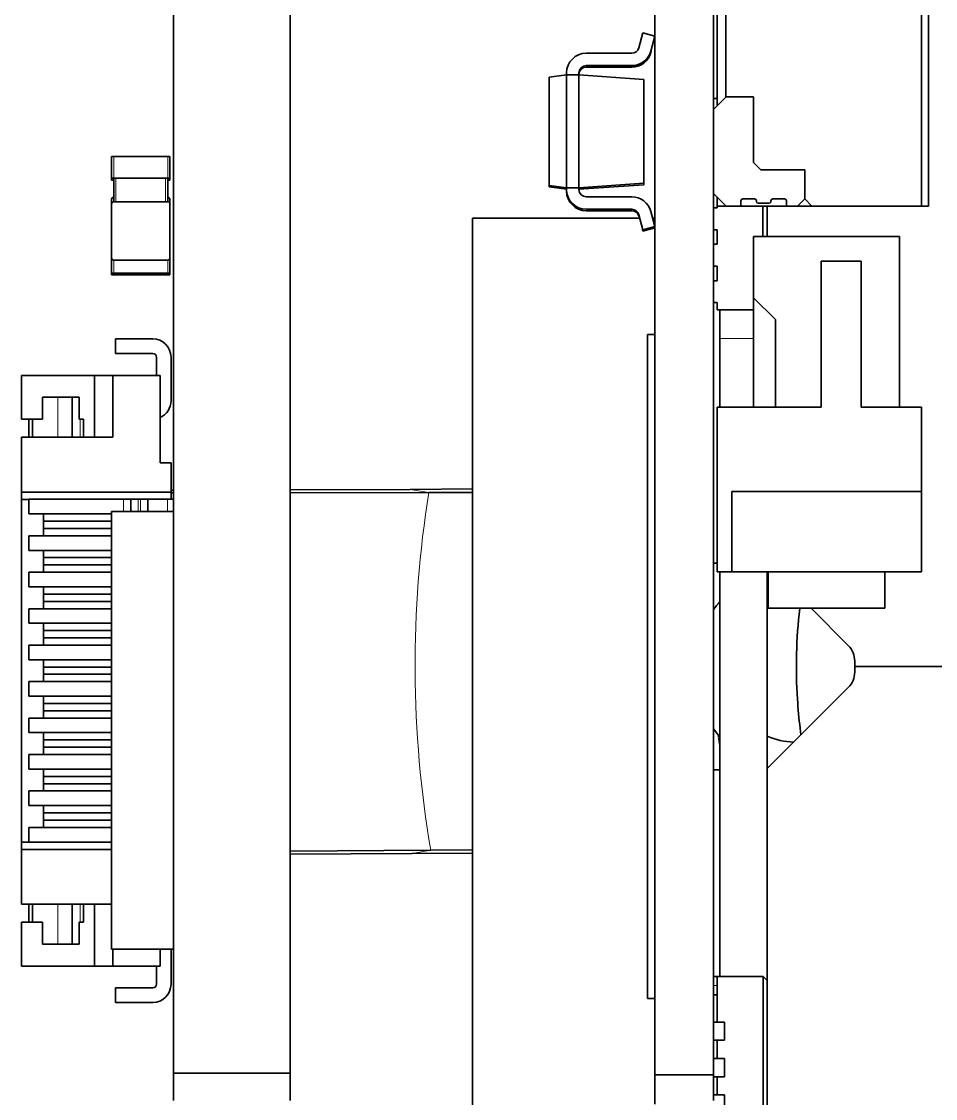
# Model space of a CAD drawing. Extents: x 383 to 866, y 155 to 681.
# Drawn here: x 580.45 to 592.99, y 414.01 to 428.78 of the extents above; entities that cross this region are included whole.
import ezdxf

# ---------------------------------------------------------------- set-up
doc = ezdxf.new("R2010")
doc.units = 0

msp = doc.modelspace()

# ---------------------------------------------------------------- linework, layer by layer
at = {"color": 7, "lineweight": 35}
for p, q in [((582.539, 414.356), (582.539, 434.356)), ((584.139, 414.356), (584.139, 434.356))]:
    msp.add_line(p, q, dxfattribs=at)
at = {"color": 7, "lineweight": 35, "ltscale": 0.24871}
msp.add_line((589.139, 434.432), (589.139, 424.483), dxfattribs=at)
at = {"color": 7, "lineweight": 35, "ltscale": 0.437887}
msp.add_line((589.944, 431.847), (589.944, 414.332), dxfattribs=at)
at = {"color": 7, "lineweight": 35, "ltscale": 0.06875}
for p, q in [((590.114, 427.744), (590.114, 430.494)), ((592.894, 428.994), (592.894, 426.244))]:
    msp.add_line(p, q, dxfattribs=at)
at = {"color": 7, "lineweight": 35, "ltscale": 0.046875}
msp.add_line((589.994, 427.619), (589.994, 429.494), dxfattribs=at)
at = {"color": 7, "lineweight": 35, "ltscale": 0.07}
msp.add_line((592.794, 426.244), (592.794, 429.044), dxfattribs=at)
at = {"color": 7, "lineweight": 35, "ltscale": 0.005328}
for p, q in [((588.92, 428.416), (588.975, 428.622)), ((589.139, 428.578), (589.084, 428.372)), ((589.139, 425.966), (589.084, 426.172))]:
    msp.add_line(p, q, dxfattribs=at)
at = {"color": 7, "lineweight": 35, "ltscale": 0.004249}
for p, q in [((588.975, 428.622), (589.139, 428.578)), ((588.975, 425.922), (589.139, 425.966)), ((588.975, 425.902), (589.139, 425.946))]:
    msp.add_line(p, q, dxfattribs=at)
at = {"color": 7, "lineweight": 35, "ltscale": 0.015601}
for p, q in [((588.199, 428.342), (588.823, 428.342)), ((588.823, 428.172), (588.199, 428.172)), ((588.823, 428.152), (588.199, 428.152)), ((588.823, 426.372), (588.199, 426.372)), ((588.199, 426.202), (588.823, 426.202)), ((588.199, 426.182), (588.823, 426.182))]:
    msp.add_line(p, q, dxfattribs=at)
at = {"color": 7, "lineweight": 35, "ltscale": 0.000483393}
msp.add_line((589.089, 428.37), (589.084, 428.352), dxfattribs=at)
at = {"color": 7, "lineweight": 35, "ltscale": 0.006059}
for p, q in [((587.689, 428.013), (587.929, 428.047)), ((587.689, 426.53), (587.929, 426.497)), ((587.689, 426.51), (587.929, 426.477))]:
    msp.add_line(p, q, dxfattribs=at)
at = {"color": 7, "lineweight": 35, "ltscale": 0.037064}
msp.add_line((587.689, 426.53), (587.689, 428.013), dxfattribs=at)
at = {"color": 7, "lineweight": 35, "ltscale": 0.00062561}
for p, q in [((587.929, 428.047), (587.929, 428.072)), ((588.099, 428.072), (588.099, 428.047)), ((587.929, 426.477), (587.929, 426.452))]:
    msp.add_line(p, q, dxfattribs=at)
at = {"color": 7, "lineweight": 35, "ltscale": 0.004251}
for p, q in [((587.929, 428.047), (588.099, 428.047)), ((587.929, 426.497), (588.099, 426.497)), ((587.929, 426.497), (588.099, 426.497))]:
    msp.add_line(p, q, dxfattribs=at)
at = {"color": 7, "lineweight": 35, "ltscale": 0.03875}
for p, q in [((587.929, 426.497), (587.929, 428.047)), ((588.099, 426.497), (588.099, 428.047))]:
    msp.add_line(p, q, dxfattribs=at)
at = {"color": 7, "lineweight": 35, "ltscale": 0.022303}
for p, q in [((588.989, 427.984), (588.099, 428.047)), ((588.989, 426.559), (588.099, 426.497)), ((588.989, 426.539), (588.099, 426.477))]:
    msp.add_line(p, q, dxfattribs=at)
at = {"color": 7, "lineweight": 35, "ltscale": 0.035638}
msp.add_line((588.989, 427.984), (588.989, 426.559), dxfattribs=at)
at = {"color": 7, "lineweight": 35, "ltscale": 0.006187}
for p, q in [((590.119, 427.744), (589.944, 427.569)), ((590.119, 426.244), (589.944, 426.419))]:
    msp.add_line(p, q, dxfattribs=at)
at = {"color": 7, "lineweight": 35, "ltscale": 0.00125}
for p, q in [((589.944, 427.722), (589.994, 427.722)), ((589.944, 426.222), (589.994, 426.222)), ((589.944, 425.922), (589.994, 425.922)), ((589.944, 425.722), (589.994, 425.722)), ((589.944, 425.422), (589.994, 425.422)), ((589.944, 425.222), (589.994, 425.222)), ((589.944, 424.922), (589.994, 424.922)), ((580.554, 423.325), (580.604, 423.325)), ((589.945, 421.347), (589.995, 421.347))]:
    msp.add_line(p, q, dxfattribs=at)
at = {"color": 7, "lineweight": 35, "ltscale": 0.0095}
msp.add_line((590.114, 427.744), (590.494, 427.744), dxfattribs=at)
at = {"color": 7, "lineweight": 35, "ltscale": 0.009375}
msp.add_line((590.494, 427.744), (590.119, 427.744), dxfattribs=at)
at = {"color": 7, "lineweight": 35, "ltscale": 0.0225}
msp.add_line((590.494, 427.744), (590.494, 426.844), dxfattribs=at)
at = {"color": 7, "lineweight": 35, "ltscale": 0.000750732}
for p, q in [((581.689, 426.928), (581.719, 426.928)), ((581.689, 426.628), (581.719, 426.628)), ((581.689, 426.603), (581.719, 426.603)), ((581.689, 425.328), (581.719, 425.328)), ((581.689, 425.303), (581.719, 425.303))]:
    msp.add_line(p, q, dxfattribs=at)
at = {"color": 7, "lineweight": 35, "ltscale": 0.0075}
for p, q in [((581.689, 426.928), (581.689, 426.628)), ((582.489, 426.928), (582.489, 426.628)), ((580.744, 423.325), (580.744, 423.625)), ((581.244, 423.325), (581.244, 423.625)), ((580.744, 416.425), (580.744, 416.125)), ((581.244, 416.425), (581.244, 416.125))]:
    msp.add_line(p, q, dxfattribs=at)
at = {"color": 7, "lineweight": 35, "ltscale": 0.0185}
for p, q in [((582.459, 426.928), (581.719, 426.928)), ((582.459, 426.628), (581.719, 426.628)), ((582.459, 426.306), (581.719, 426.306)), ((582.459, 425.506), (581.719, 425.506)), ((582.459, 425.328), (581.719, 425.328)), ((582.459, 425.303), (581.719, 425.303))]:
    msp.add_line(p, q, dxfattribs=at)
at = {"color": 7, "lineweight": 13, "ltscale": 0.0075}
for p, q in [((581.719, 426.928), (581.719, 426.628)), ((582.459, 426.928), (582.459, 426.628))]:
    msp.add_line(p, q, dxfattribs=at)
at = {"color": 7, "lineweight": 35, "ltscale": 0.000749207}
for p, q in [((582.489, 426.928), (582.459, 426.928)), ((582.489, 426.628), (582.459, 426.628)), ((582.489, 426.603), (582.459, 426.603)), ((582.489, 425.328), (582.459, 425.328)), ((582.489, 425.303), (582.459, 425.303)), ((582.054, 422.225), (582.084, 422.225))]:
    msp.add_line(p, q, dxfattribs=at)
at = {"color": 7, "lineweight": 35, "ltscale": 0.003536}
for p, q in [((590.494, 426.844), (590.594, 426.744)), ((591.194, 426.344), (591.294, 426.244))]:
    msp.add_line(p, q, dxfattribs=at)
at = {"color": 7, "lineweight": 35, "ltscale": 0.014999}
for p, q in [((590.594, 426.744), (591.194, 426.744)), ((582.504, 424.175), (582.504, 423.575)), ((580.454, 423.325), (580.454, 423.925)), ((580.454, 416.425), (580.454, 415.825))]:
    msp.add_line(p, q, dxfattribs=at)
at = {"color": 7, "lineweight": 35, "ltscale": 0.01}
for p, q in [((591.194, 426.344), (591.194, 426.744)), ((591.194, 426.744), (591.194, 426.344)), ((582.504, 422.725), (582.504, 422.325))]:
    msp.add_line(p, q, dxfattribs=at)
at = {"color": 7, "lineweight": 35, "ltscale": 0.000627899}
for p, q in [((581.689, 426.628), (581.689, 426.603)), ((582.489, 426.628), (582.489, 426.603))]:
    msp.add_line(p, q, dxfattribs=at)
at = {"color": 7, "lineweight": 13, "ltscale": 0.000627899}
msp.add_line((581.719, 426.628), (581.719, 426.603), dxfattribs=at)
at = {"color": 7, "lineweight": 35, "ltscale": 0.008044}
for p, q in [((581.719, 426.628), (581.719, 426.306)), ((582.459, 426.628), (582.459, 426.306))]:
    msp.add_line(p, q, dxfattribs=at)
at = {"color": 7, "lineweight": 13, "ltscale": 0.008044}
for p, q in [((581.749, 426.628), (581.749, 426.306)), ((582.429, 426.628), (582.429, 426.306))]:
    msp.add_line(p, q, dxfattribs=at)
at = {"color": 7, "lineweight": 35, "ltscale": 0.000499725}
for p, q in [((587.689, 426.51), (587.689, 426.53)), ((587.929, 426.477), (587.929, 426.497)), ((588.989, 426.559), (588.989, 426.539))]:
    msp.add_line(p, q, dxfattribs=at)
at = {"color": 7, "lineweight": 35, "ltscale": 0.000624847}
for p, q in [((587.929, 426.497), (587.929, 426.472)), ((588.099, 426.472), (588.099, 426.497))]:
    msp.add_line(p, q, dxfattribs=at)
at = {"color": 7, "lineweight": 35, "ltscale": 0.003125}
for p, q in [((589.994, 426.244), (589.994, 426.369)), ((589.994, 415.557), (589.994, 415.682)), ((589.994, 415.557), (589.994, 415.432))]:
    msp.add_line(p, q, dxfattribs=at)
at = {"color": 7, "lineweight": 35, "ltscale": 0.001527}
for p, q in [((581.689, 426.337), (581.689, 426.276)), ((582.489, 426.337), (582.489, 426.276))]:
    msp.add_line(p, q, dxfattribs=at)
at = {"color": 7, "lineweight": 35, "ltscale": 0.018501}
for p, q in [((581.689, 426.276), (581.689, 425.536)), ((582.489, 426.276), (582.489, 425.536))]:
    msp.add_line(p, q, dxfattribs=at)
at = {"color": 7, "lineweight": 35, "ltscale": 0.003}
msp.add_line((590.114, 426.244), (589.994, 426.244), dxfattribs=at)
at = {"color": 7, "lineweight": 35, "ltscale": 0.00056076}
msp.add_line((589.994, 426.222), (589.994, 426.244), dxfattribs=at)
at = {"color": 7, "lineweight": 35, "ltscale": 0.003751}
for p, q in [((590.114, 426.244), (590.264, 426.244)), ((590.707, 426.284), (590.557, 426.284)), ((590.944, 426.244), (591.094, 426.244)), ((582.354, 422.725), (582.504, 422.725)), ((589.944, 415.683), (590.094, 415.683)), ((589.944, 415.057), (590.094, 415.057)), ((589.944, 414.807), (590.094, 414.807)), ((589.944, 414.557), (590.094, 414.557)), ((589.944, 414.307), (590.094, 414.307)), ((589.944, 414.057), (590.094, 414.057))]:
    msp.add_line(p, q, dxfattribs=at)
at = {"color": 7, "lineweight": 35, "ltscale": 0.005}
for p, q in [((590.119, 426.244), (590.319, 426.244)), ((589.994, 425.722), (589.994, 425.922)), ((589.994, 425.222), (589.994, 425.422)), ((581.744, 424.425), (581.744, 424.225)), ((580.554, 422.225), (580.554, 422.025)), ((580.554, 421.725), (580.554, 421.525)), ((580.554, 421.225), (580.554, 421.025)), ((590.194, 421.23), (589.994, 421.23)), ((580.554, 420.725), (580.554, 420.525)), ((580.554, 420.225), (580.554, 420.025)), ((580.554, 419.725), (580.554, 419.525)), ((580.554, 419.225), (580.554, 419.025)), ((580.554, 418.725), (580.554, 418.525)), ((580.554, 418.225), (580.554, 418.025)), ((580.554, 417.725), (580.554, 417.525)), ((581.744, 415.325), (581.744, 415.525))]:
    msp.add_line(p, q, dxfattribs=at)
at = {"color": 7, "lineweight": 35, "ltscale": 0.025751}
msp.add_line((591.294, 426.244), (590.264, 426.244), dxfattribs=at)
at = {"color": 7, "lineweight": 35, "ltscale": 0.001875}
for p, q in [((590.319, 426.244), (590.319, 426.319)), ((590.944, 426.244), (590.944, 426.319))]:
    msp.add_line(p, q, dxfattribs=at)
at = {"color": 7, "lineweight": 35, "ltscale": 0.004062}
msp.add_line((590.507, 426.344), (590.344, 426.344), dxfattribs=at)
at = {"color": 7, "lineweight": 35, "ltscale": 0.000250244}
for p, q in [((590.532, 426.309), (590.532, 426.319)), ((590.732, 426.309), (590.732, 426.319))]:
    msp.add_line(p, q, dxfattribs=at)
at = {"color": 7, "lineweight": 35, "ltscale": 0.010362}
for p, q in [((590.619, 426.244), (590.619, 425.83)), ((590.68, 425.83), (590.68, 426.244))]:
    msp.add_line(p, q, dxfattribs=at)
at = {"color": 7, "lineweight": 35, "ltscale": 0.004063}
msp.add_line((590.919, 426.344), (590.757, 426.344), dxfattribs=at)
at = {"color": 7, "lineweight": 35, "ltscale": 0.003535}
msp.add_line((591.194, 426.344), (591.094, 426.244), dxfattribs=at)
at = {"color": 7, "lineweight": 35, "ltscale": 0.0375}
for p, q in [((592.794, 426.244), (591.294, 426.244)), ((590.494, 423.49), (590.494, 424.99))]:
    msp.add_line(p, q, dxfattribs=at)
at = {"color": 7, "lineweight": 35, "ltscale": 0.002499}
for p, q in [((592.894, 426.244), (592.794, 426.244)), ((589.994, 424.822), (589.994, 424.922)), ((589.039, 424.483), (589.139, 424.483)), ((580.454, 422.222), (580.554, 422.222)), ((581.954, 422.225), (582.054, 422.225)), ((580.754, 421.825), (580.754, 421.925)), ((580.754, 421.325), (580.754, 421.425)), ((580.754, 420.825), (580.754, 420.925)), ((580.754, 420.425), (580.754, 420.325)), ((580.754, 419.925), (580.754, 419.825)), ((580.754, 419.425), (580.754, 419.325)), ((580.754, 418.925), (580.754, 418.825)), ((580.754, 418.425), (580.754, 418.325)), ((580.754, 417.925), (580.754, 417.825)), ((580.554, 417.525), (580.454, 417.525)), ((589.039, 415.38), (589.139, 415.38))]:
    msp.add_line(p, q, dxfattribs=at)
at = {"color": 7, "lineweight": 35, "ltscale": 0.495161}
msp.add_line((586.639, 406.275), (586.639, 426.082), dxfattribs=at)
at = {"color": 7, "lineweight": 35, "ltscale": 0.057323}
msp.add_line((586.639, 426.082), (588.932, 426.082), dxfattribs=at)
at = {"color": 7, "lineweight": 35, "ltscale": 0.005329}
msp.add_line((588.92, 426.128), (588.975, 425.922), dxfattribs=at)
at = {"color": 7, "lineweight": 35, "ltscale": 0.000776672}
msp.add_line((589.108, 426.082), (589.139, 426.082), dxfattribs=at)
at = {"color": 7, "lineweight": 35, "ltscale": 0.03996}
msp.add_line((589.139, 426.082), (589.139, 424.483), dxfattribs=at)
at = {"color": 7, "lineweight": 35, "ltscale": 0.000482656}
for p, q in [((588.97, 425.92), (588.975, 425.902)), ((589.139, 425.946), (589.134, 425.964))]:
    msp.add_line(p, q, dxfattribs=at)
at = {"color": 7, "lineweight": 35, "ltscale": 0.021}
msp.add_line((590.494, 424.99), (590.494, 425.83), dxfattribs=at)
at = {"color": 7, "lineweight": 35, "ltscale": 0.05}
for p, q in [((590.494, 425.83), (592.494, 425.83)), ((591.419, 423.49), (591.419, 425.49)), ((591.969, 423.49), (591.969, 425.49))]:
    msp.add_line(p, q, dxfattribs=at)
at = {"color": 7, "lineweight": 35, "ltscale": 0.0585}
msp.add_line((592.494, 423.49), (592.494, 425.83), dxfattribs=at)
at = {"color": 7, "lineweight": 35, "ltscale": 0.005206}
msp.add_line((581.689, 425.536), (581.689, 425.328), dxfattribs=at)
at = {"color": 7, "lineweight": 13, "ltscale": 0.004456}
for p, q in [((581.719, 425.506), (581.719, 425.328)), ((582.459, 425.506), (582.459, 425.328))]:
    msp.add_line(p, q, dxfattribs=at)
at = {"color": 7, "lineweight": 35, "ltscale": 0.005195}
msp.add_line((582.489, 425.536), (582.489, 425.328), dxfattribs=at)
at = {"color": 7, "lineweight": 35, "ltscale": 0.01375}
for p, q in [((591.419, 425.49), (591.969, 425.49)), ((581.149, 423.075), (581.149, 423.625)), ((581.149, 416.675), (581.149, 416.125))]:
    msp.add_line(p, q, dxfattribs=at)
at = {"color": 7, "lineweight": 35, "ltscale": 0.000627136}
for p, q in [((581.689, 425.328), (581.689, 425.303)), ((582.489, 425.328), (582.489, 425.303))]:
    msp.add_line(p, q, dxfattribs=at)
at = {"color": 7, "lineweight": 13, "ltscale": 0.000627136}
for p, q in [((581.719, 425.328), (581.719, 425.303)), ((582.459, 425.328), (582.459, 425.303))]:
    msp.add_line(p, q, dxfattribs=at)
at = {"color": 7, "lineweight": 35, "ltscale": 0.010607}
msp.add_line((590.794, 424.69), (590.494, 424.99), dxfattribs=at)
at = {"color": 7, "lineweight": 35, "ltscale": 0.0125}
for p, q in [((590.494, 424.822), (589.994, 424.822)), ((581.244, 423.625), (580.744, 423.625)), ((590.694, 421.23), (590.694, 420.73)), ((592.294, 421.23), (592.294, 420.73)), ((581.244, 416.125), (580.744, 416.125))]:
    msp.add_line(p, q, dxfattribs=at)
at = {"color": 7, "lineweight": 35, "ltscale": 0.00975}
msp.add_line((590.03, 424.432), (590.03, 424.822), dxfattribs=at)
at = {"color": 7, "lineweight": 35, "ltscale": 0.03}
for p, q in [((590.794, 423.49), (590.794, 424.69)), ((582.354, 423.925), (582.354, 422.725)), ((591.88, 419.932), (593.08, 419.932))]:
    msp.add_line(p, q, dxfattribs=at)
at = {"color": 7, "lineweight": 35, "ltscale": 0.22758}
for p, q in [((589.039, 415.38), (589.039, 424.483)), ((589.139, 424.483), (589.139, 415.38))]:
    msp.add_line(p, q, dxfattribs=at)
at = {"color": 7, "lineweight": 35, "ltscale": 0.02355}
msp.add_line((590.03, 424.432), (590.03, 423.49), dxfattribs=at)
at = {"color": 7, "lineweight": 13, "ltscale": 0.011604}
msp.add_line((590.495, 424.432), (590.03, 424.432), dxfattribs=at)
at = {"color": 7, "lineweight": 35, "ltscale": 0.01275}
for p, q in [((581.744, 424.425), (582.254, 424.425)), ((581.744, 424.225), (582.254, 424.225)), ((581.744, 415.525), (582.254, 415.525)), ((581.744, 415.325), (582.254, 415.325))]:
    msp.add_line(p, q, dxfattribs=at)
at = {"color": 7, "lineweight": 35, "ltscale": 0.00625}
for p, q in [((582.304, 424.175), (582.304, 423.925)), ((581.454, 423.925), (581.704, 423.925)), ((580.554, 423.075), (580.554, 423.325)), ((580.604, 423.075), (580.604, 423.325)), ((581.304, 423.075), (581.304, 423.325)), ((580.554, 416.425), (580.554, 416.675)), ((580.604, 416.675), (580.604, 416.425)), ((581.304, 416.675), (581.304, 416.425)), ((581.454, 415.825), (581.704, 415.825)), ((582.304, 415.575), (582.304, 415.825)), ((590.094, 415.057), (590.094, 414.807)), ((589.994, 414.557), (589.994, 414.807)), ((590.094, 414.557), (590.094, 414.307)), ((589.994, 414.057), (589.994, 414.307)), ((590.094, 414.057), (590.094, 413.807))]:
    msp.add_line(p, q, dxfattribs=at)
at = {"color": 7, "lineweight": 35, "ltscale": 0.025}
for p, q in [((581.454, 423.925), (580.454, 423.925)), ((581.454, 415.825), (580.454, 415.825))]:
    msp.add_line(p, q, dxfattribs=at)
at = {"color": 7, "lineweight": 35, "ltscale": 0.021249}
for p, q in [((581.454, 423.075), (581.454, 423.925)), ((581.704, 423.075), (581.704, 423.925)), ((581.454, 416.675), (581.454, 415.825))]:
    msp.add_line(p, q, dxfattribs=at)
at = {"color": 7, "lineweight": 35, "ltscale": 0.016249}
for p, q in [((581.704, 423.925), (582.354, 423.925)), ((581.704, 415.825), (582.354, 415.825))]:
    msp.add_line(p, q, dxfattribs=at)
at = {"color": 7, "lineweight": 13, "ltscale": 0.01375}
for p, q in [((580.954, 423.075), (580.954, 423.625)), ((580.954, 416.675), (580.954, 416.125))]:
    msp.add_line(p, q, dxfattribs=at)
at = {"color": 7, "lineweight": 35, "ltscale": 0.056499}
msp.add_line((589.994, 421.23), (589.994, 423.49), dxfattribs=at)
at = {"color": 7, "lineweight": 35, "ltscale": 0.035626}
msp.add_line((591.419, 423.49), (589.994, 423.49), dxfattribs=at)
at = {"color": 7, "lineweight": 35, "ltscale": 0.020625}
msp.add_line((592.794, 423.49), (591.969, 423.49), dxfattribs=at)
at = {"color": 7, "lineweight": 35, "ltscale": 0.029}
msp.add_line((592.794, 422.33), (592.794, 423.49), dxfattribs=at)
at = {"color": 7, "lineweight": 35, "ltscale": 0.007249}
for p, q in [((580.744, 423.325), (580.454, 423.325)), ((580.744, 416.425), (580.454, 416.425))]:
    msp.add_line(p, q, dxfattribs=at)
at = {"color": 7, "lineweight": 35, "ltscale": 0.0015}
for p, q in [((581.304, 423.325), (581.244, 423.325)), ((581.304, 416.425), (581.244, 416.425))]:
    msp.add_line(p, q, dxfattribs=at)
at = {"color": 7, "lineweight": 13, "ltscale": 0.00625}
for p, q in [((581.257, 423.325), (581.257, 423.075)), ((581.257, 416.425), (581.257, 416.675))]:
    msp.add_line(p, q, dxfattribs=at)
at = {"color": 7, "lineweight": 35, "ltscale": 0.01875}
for p, q in [((580.454, 423.075), (580.454, 422.325)), ((580.454, 417.425), (580.454, 416.675))]:
    msp.add_line(p, q, dxfattribs=at)
at = {"color": 7, "lineweight": 35, "ltscale": 0.03125}
msp.add_line((580.454, 423.075), (581.704, 423.075), dxfattribs=at)
at = {"color": 7, "lineweight": 35, "ltscale": 0.021369}
msp.add_line((586.639, 422.368), (585.785, 422.361), dxfattribs=at)
at = {"color": 7, "lineweight": 35, "ltscale": 0.002563}
for p, q in [((580.454, 422.222), (580.454, 422.325)), ((582.504, 422.222), (582.504, 422.325))]:
    msp.add_line(p, q, dxfattribs=at)
at = {"color": 7, "lineweight": 35, "ltscale": 0.05125}
msp.add_line((580.454, 422.325), (582.504, 422.325), dxfattribs=at)
at = {"color": 7, "lineweight": 35, "ltscale": 0.117438}
msp.add_line((580.454, 417.525), (580.454, 422.222), dxfattribs=at)
at = {"color": 7, "lineweight": 35, "ltscale": 0.0325}
msp.add_line((580.554, 422.225), (581.854, 422.225), dxfattribs=at)
at = {"color": 7, "lineweight": 35, "ltscale": 0.002501}
for p, q in [((581.854, 422.225), (581.954, 422.225)), ((582.084, 422.225), (582.184, 422.225))]:
    msp.add_line(p, q, dxfattribs=at)
at = {"color": 7, "lineweight": 13, "ltscale": 0.004204}
for p, q in [((581.854, 422.225), (581.854, 422.056)), ((582.054, 422.225), (582.054, 422.056)), ((582.084, 422.225), (582.084, 422.056)), ((582.454, 422.225), (582.454, 422.056))]:
    msp.add_line(p, q, dxfattribs=at)
at = {"color": 7, "lineweight": 35, "ltscale": 0.004204}
for p, q in [((581.954, 422.225), (581.954, 422.056)), ((582.184, 422.225), (582.184, 422.056))]:
    msp.add_line(p, q, dxfattribs=at)
at = {"color": 7, "lineweight": 35, "ltscale": 0.00675}
msp.add_line((582.184, 422.225), (582.454, 422.225), dxfattribs=at)
at = {"color": 7, "lineweight": 35, "ltscale": 0.002138}
msp.add_line((582.454, 422.225), (582.54, 422.225), dxfattribs=at)
at = {"color": 7, "lineweight": 35, "ltscale": 0.000881966}
msp.add_line((582.504, 422.349), (582.539, 422.349), dxfattribs=at)
at = {"color": 7, "lineweight": 35, "ltscale": 0.00088197}
msp.add_line((582.504, 422.315), (582.54, 422.315), dxfattribs=at)
at = {"color": 7, "lineweight": 35, "ltscale": 0.041132}
msp.add_line((584.139, 422.355), (585.785, 422.361), dxfattribs=at)
at = {"color": 7, "lineweight": 35, "ltscale": 0.047487}
msp.add_line((584.139, 422.314), (586.039, 422.32), dxfattribs=at)
at = {"color": 7, "lineweight": 13, "ltscale": 0.006436}
msp.add_line((585.785, 422.361), (586.039, 422.32), dxfattribs=at)
at = {"color": 7, "lineweight": 35, "ltscale": 0.015012}
msp.add_line((586.639, 422.32), (586.039, 422.32), dxfattribs=at)
at = {"color": 7, "lineweight": 35, "ltscale": 0.065001}
for p, q in [((592.794, 422.33), (590.194, 422.33)), ((592.794, 421.23), (590.194, 421.23))]:
    msp.add_line(p, q, dxfattribs=at)
at = {"color": 7, "lineweight": 35, "ltscale": 0.027499}
for p, q in [((590.194, 422.33), (590.194, 421.23)), ((592.794, 422.33), (592.794, 421.23))]:
    msp.add_line(p, q, dxfattribs=at)
at = {"color": 7, "lineweight": 35, "ltscale": 0.02838}
for p, q in [((580.554, 422.025), (581.689, 422.025)), ((580.554, 421.725), (581.689, 421.725)), ((580.554, 421.525), (581.689, 421.525)), ((580.554, 421.225), (581.689, 421.225)), ((580.554, 421.025), (581.689, 421.025)), ((580.554, 420.725), (581.689, 420.725)), ((580.554, 420.525), (581.689, 420.525)), ((580.554, 420.225), (581.689, 420.225)), ((580.554, 420.025), (581.689, 420.025)), ((580.554, 419.725), (581.689, 419.725)), ((580.554, 419.525), (581.689, 419.525)), ((580.554, 419.225), (581.689, 419.225)), ((581.689, 419.025), (580.554, 419.025)), ((580.554, 418.725), (581.689, 418.725)), ((580.554, 418.525), (581.689, 418.525)), ((580.554, 418.225), (581.689, 418.225)), ((581.689, 418.025), (580.554, 418.025)), ((580.554, 417.725), (581.689, 417.725)), ((581.689, 417.525), (580.554, 417.525))]:
    msp.add_line(p, q, dxfattribs=at)
at = {"color": 7, "lineweight": 35, "ltscale": 0.0025}
for p, q in [((580.754, 422.025), (580.754, 421.925)), ((580.754, 421.725), (580.754, 421.825)), ((580.754, 421.525), (580.754, 421.425)), ((580.754, 421.225), (580.754, 421.325)), ((580.754, 421.025), (580.754, 420.925)), ((580.754, 420.725), (580.754, 420.825)), ((580.754, 420.525), (580.754, 420.425)), ((580.754, 420.225), (580.754, 420.325)), ((580.754, 420.025), (580.754, 419.925)), ((580.754, 419.725), (580.754, 419.825)), ((580.754, 419.525), (580.754, 419.425)), ((580.754, 419.225), (580.754, 419.325)), ((580.754, 419.025), (580.754, 418.925)), ((580.754, 418.725), (580.754, 418.825)), ((580.754, 418.525), (580.754, 418.425)), ((580.754, 418.225), (580.754, 418.325)), ((580.754, 418.025), (580.754, 417.925)), ((580.754, 417.725), (580.754, 417.825)), ((580.454, 417.525), (580.454, 417.425))]:
    msp.add_line(p, q, dxfattribs=at)
at = {"color": 7, "lineweight": 35, "ltscale": 0.02338}
for p, q in [((580.754, 421.925), (581.689, 421.925)), ((580.754, 421.825), (581.689, 421.825)), ((580.754, 421.425), (581.689, 421.425)), ((580.754, 421.325), (581.689, 421.325)), ((580.754, 420.925), (581.689, 420.925)), ((580.754, 420.825), (581.689, 420.825)), ((580.754, 420.425), (581.689, 420.425)), ((580.754, 420.325), (581.689, 420.325)), ((580.754, 419.925), (581.689, 419.925)), ((580.754, 419.825), (581.689, 419.825)), ((580.754, 419.425), (581.689, 419.425)), ((580.754, 419.325), (581.689, 419.325)), ((580.754, 418.925), (581.689, 418.925)), ((580.754, 418.825), (581.689, 418.825)), ((580.754, 418.425), (581.689, 418.425)), ((580.754, 418.325), (581.689, 418.325)), ((580.754, 417.925), (581.689, 417.925)), ((580.754, 417.825), (581.689, 417.825))]:
    msp.add_line(p, q, dxfattribs=at)
at = {"color": 7, "lineweight": 35, "ltscale": 0.021251}
for p, q in [((582.539, 422.056), (581.689, 422.056)), ((582.539, 416.056), (581.689, 416.056))]:
    msp.add_line(p, q, dxfattribs=at)
at = {"color": 7, "lineweight": 35, "ltscale": 0.15}
for p, q in [((581.689, 416.056), (581.689, 422.056)), ((582.539, 416.056), (582.539, 422.056))]:
    msp.add_line(p, q, dxfattribs=at)
at = {"color": 7, "lineweight": 35, "ltscale": 0.138699}
msp.add_line((590.03, 421.23), (590.03, 415.682), dxfattribs=at)
at = {"color": 7, "lineweight": 35, "ltscale": 0.140095}
msp.add_line((590.68, 421.23), (590.68, 415.626), dxfattribs=at)
at = {"color": 7, "lineweight": 35, "ltscale": 0.040001}
msp.add_line((590.694, 420.73), (592.294, 420.73), dxfattribs=at)
at = {"color": 7, "lineweight": 35, "ltscale": 0.018035}
msp.add_line((591.282, 420.73), (591.792, 420.22), dxfattribs=at)
at = {"color": 7, "lineweight": 35, "ltscale": 0.001894}
for p, q in [((591.88, 420.007), (591.88, 419.932)), ((591.88, 419.932), (591.88, 419.856))]:
    msp.add_line(p, q, dxfattribs=at)
at = {"color": 7, "lineweight": 35, "ltscale": 0.039321}
msp.add_line((591.792, 419.644), (590.68, 418.532), dxfattribs=at)
at = {"color": 7, "lineweight": 13, "ltscale": 0.004654}
msp.add_line((590.03, 418.815), (590.004, 418.999), dxfattribs=at)
at = {"color": 7, "lineweight": 35, "ltscale": 0.002273}
msp.add_line((591.143, 418.995), (591.132, 419.085), dxfattribs=at)
at = {"color": 7, "lineweight": 35, "ltscale": 0.25}
msp.add_line((590.68, 408.532), (590.68, 418.532), dxfattribs=at)
at = {"color": 7, "lineweight": 35, "ltscale": 0.002145}
msp.add_line((589.945, 418.516), (590.03, 418.516), dxfattribs=at)
at = {"color": 7, "lineweight": 35, "ltscale": 0.030879}
for p, q in [((580.454, 417.425), (581.689, 417.425)), ((580.454, 416.675), (581.689, 416.675))]:
    msp.add_line(p, q, dxfattribs=at)
at = {"color": 7, "lineweight": 35, "ltscale": 0.048147}
msp.add_line((584.139, 417.399), (586.065, 417.414), dxfattribs=at)
at = {"color": 7, "lineweight": 35, "ltscale": 0.041804}
msp.add_line((584.139, 417.358), (585.812, 417.37), dxfattribs=at)
at = {"color": 7, "lineweight": 13, "ltscale": 0.006435}
msp.add_line((585.812, 417.37), (586.065, 417.414), dxfattribs=at)
at = {"color": 7, "lineweight": 35, "ltscale": 0.020697}
msp.add_line((586.639, 417.373), (585.812, 417.37), dxfattribs=at)
at = {"color": 7, "lineweight": 35, "ltscale": 0.014353}
msp.add_line((586.639, 417.42), (586.065, 417.414), dxfattribs=at)
at = {"color": 7, "lineweight": 35, "ltscale": 0.005796}
for p, q in [((581.704, 416.056), (581.704, 415.825)), ((582.354, 415.825), (582.354, 416.056))]:
    msp.add_line(p, q, dxfattribs=at)
at = {"color": 7, "lineweight": 35, "ltscale": 0.012046}
msp.add_line((582.504, 415.575), (582.504, 416.056), dxfattribs=at)
at = {"color": 7, "lineweight": 35, "ltscale": 0.01575}
msp.add_line((589.994, 415.682), (590.624, 415.682), dxfattribs=at)
at = {"color": 7, "lineweight": 35, "ltscale": 0.015625}
msp.add_line((589.994, 415.057), (589.994, 415.682), dxfattribs=at)
at = {"color": 7, "lineweight": 35, "ltscale": 0.001974}
msp.add_line((590.68, 415.626), (590.624, 415.682), dxfattribs=at)
at = {"color": 7, "lineweight": 35, "ltscale": 0.09995}
msp.add_line((590.624, 415.682), (590.624, 411.684), dxfattribs=at)
at = {"color": 7, "lineweight": 13, "ltscale": 0.001251}
msp.add_line((589.994, 415.557), (589.944, 415.557), dxfattribs=at)
at = {"color": 7, "lineweight": 35, "ltscale": 0.001251}
msp.add_line((589.944, 415.432), (589.994, 415.432), dxfattribs=at)
msp.add_line((589.944, 415.432), (589.994, 415.432), dxfattribs=at)
msp.add_line((589.944, 415.432), (589.994, 415.432), dxfattribs=at)
msp.add_line((589.944, 415.432), (589.994, 415.432), dxfattribs=at)
msp.add_line((589.944, 415.432), (589.994, 415.432), dxfattribs=at)
msp.add_line((589.944, 415.432), (589.994, 415.432), dxfattribs=at)
at = {"color": 7, "lineweight": 35, "ltscale": 0.02621}
msp.add_line((589.139, 415.38), (589.139, 414.332), dxfattribs=at)
at = {"color": 7, "lineweight": 35, "ltscale": 0.03621}
msp.add_line((589.139, 415.38), (589.139, 413.932), dxfattribs=at)
at = {"color": 7, "lineweight": 35, "ltscale": 0.0094}
for p, q in [((582.539, 414.356), (582.539, 413.98)), ((584.139, 414.356), (584.139, 413.98))]:
    msp.add_line(p, q, dxfattribs=at)
at = {"color": 7, "lineweight": 35, "ltscale": 0.039999}
msp.add_line((584.139, 414.356), (582.539, 414.356), dxfattribs=at)
at = {"color": 7, "lineweight": 35, "ltscale": 0.008749}
for p, q in [((589.139, 414.332), (589.139, 413.982)), ((589.944, 414.332), (589.944, 413.982))]:
    msp.add_line(p, q, dxfattribs=at)
at = {"color": 7, "lineweight": 35, "ltscale": 0.020125}
msp.add_line((589.139, 414.332), (589.944, 414.332), dxfattribs=at)
at = {"color": 7, "lineweight": 35}
for centre, radius, start, end in [((588.199, 428.072), 0.27, 90, 180), ((588.823, 428.442), 0.1, 270, 345), ((588.823, 428.442), 0.27, 270, 345), ((588.823, 428.422), 0.27, 270, 345), ((588.199, 428.072), 0.1, 90, 180), ((588.199, 428.052), 0.1, 90, 180), ((581.719, 426.337), 0.03, 90, 180), ((582.459, 426.337), 0.03, 360, 90), ((588.199, 426.472), 0.27, 180, 270), ((588.199, 426.452), 0.27, 180, 270), ((588.199, 426.472), 0.1, 180, 270), ((588.823, 426.102), 0.27, 15, 90), ((581.719, 426.276), 0.03, 90, 180), ((582.459, 426.276), 0.03, 360, 90), ((588.823, 426.102), 0.1, 15, 90), ((590.344, 426.319), 0.025, 90, 180), ((590.507, 426.319), 0.025, 0, 90), ((590.557, 426.309), 0.025, 180, 270), ((590.707, 426.309), 0.025, 270, 360), ((590.757, 426.319), 0.025, 90, 180), ((590.919, 426.319), 0.025, 0, 90), ((588.823, 426.082), 0.1, 15, 90), ((581.719, 425.536), 0.03, 180, 270), ((582.459, 425.536), 0.03, 270, 360), ((582.254, 424.175), 0.25, 360, 90), ((582.254, 424.175), 0.05, 0, 90), ((582.254, 423.575), 0.25, 293.5782, 360), ((591.08, 419.894), 1.4, 138.5954, 144.2301), ((591.08, 419.894), 1, 112.7009, 113.5833), ((598.091, 419.932), 7.011, 173.4702, 183.6719), ((591.58, 420.007), 0.3, 0, 45), ((591.58, 419.856), 0.3, 315, 360), ((597.843, 419.912), 6.762, 183.6338, 187.0245), ((591.08, 419.894), 1.4, 215.7699, 221.4046), ((591.08, 419.894), 1, 246.4167, 267.8172), ((591.08, 419.894), 1.4, 253.395, 254.0745), ((582.254, 415.575), 0.05, 270, 360), ((582.254, 415.575), 0.25, 270, 0)]:
    msp.add_arc(centre, radius, start, end, dxfattribs=at)
at = {"color": 7, "lineweight": 13}
for centre, radius, start, end in [((600.958, 419.949), 15.106, 170.9696, 180.316), ((600.955, 419.945), 15.103, 180.299, 189.6477)]:
    msp.add_arc(centre, radius, start, end, dxfattribs=at)

doc.saveas('drawing.dxf')
